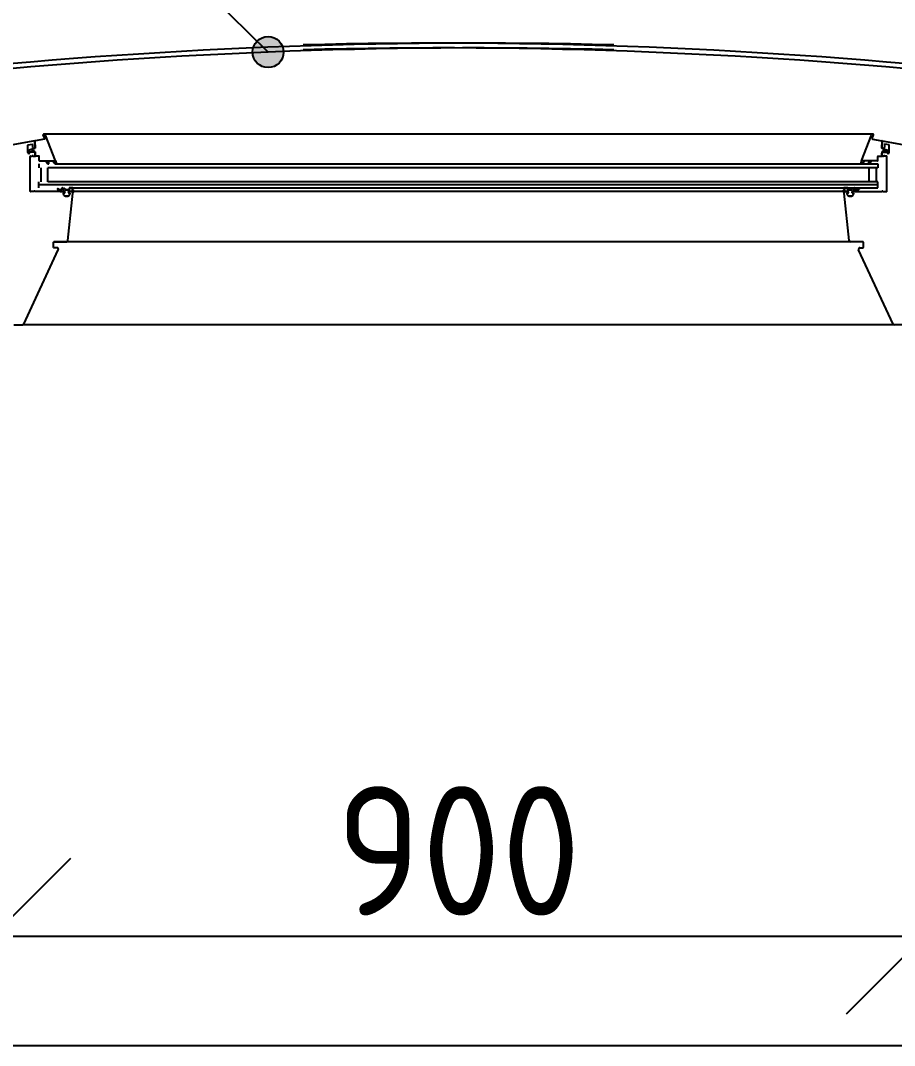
# Model space of a CAD drawing. Extents: x 3792242 to 5145247, y -1546315 to -1031918.
# Drawn here: x 3848469 to 3849314, y -1493130 to -1492139 of the extents above; entities that cross this region are included whole.
import ezdxf

# ---------------------------------------------------------------- set-up
doc = ezdxf.new("R2010")
doc.units = 0
doc.header["$MEASUREMENT"] = 0
doc.layers.get('0').update_dxf_attribs({"linetype": 'CONTINUOUS'})
doc.layers.get('Defpoints').update_dxf_attribs({"color": 61, "linetype": 'CONTINUOUS'})
for name, color, linetype in [('KÓTY', 4, 'CONTINUOUS'), ('OKNÁ', 143, 'CONTINUOUS'), ('TENKÁ', 7, 'CONTINUOUS')]:
    doc.layers.add(name, color=color, linetype=linetype)
doc.styles.add('STYLE1', font='isocp.shx')
doc.dimstyles.new('STANDARD-50', dxfattribs={"dimtxt": 125, "dimasz": 150, "dimexe": 10, "dimexo": 200, "dimgap": 20, "dimtad": 1, "dimdsep": 46, "dimlunit": 6, "dimtxsty": 'STYLE1', "dimblk1": 'OBLIQUE', "dimblk2": 'OBLIQUE', "dimsah": 1, "dimcen": 2.5, "dimse1": 1, "dimse2": 1, "dimadec": 0, "dimazin": 0, "dimtfac": 1, "dimtmove": 1, "dimatfit": 3, "dimldrblk": 'OBLIQUE', "dimfxl": 1, "dimtolj": 1, "dimtzin": 0, "dimarcsym": 0})

# ---------------------------------------------------------------- blocks, each defined once
blk = doc.blocks.new('_OBLIQUE')
at = {"color": 0, "linetype": 'ByBlock'}
blk.add_line((-0.5, -0.5), (0.5, 0.5), dxfattribs=at)
blk = doc.blocks.new('*D33336')
at = {"layer": 'Defpoints', "color": 0}
for p in [(3848442.692681592, -1492800.270292271), (3849342.692681592, -1492800.270292271), (3849342.692681592, -1493024.5)]:
    blk.add_point(p, dxfattribs=at)
at = {"layer": 'KÓTY', "color": 0, "lineweight": -2}
blk.add_line((3848442.692681592, -1493024.5), (3849342.692681592, -1493024.5), dxfattribs=at)
at = {"layer": 'KÓTY', "color": 0, "linetype": 'ByBlock', "lineweight": -2, "xscale": 150, "yscale": 150, "zscale": 150, "rotation": 180}
blk.add_blockref('_OBLIQUE', (3848442.692681592, -1493024.5), dxfattribs=at)
at = {"layer": 'KÓTY', "color": 0, "linetype": 'ByBlock', "lineweight": -2, "xscale": 150, "yscale": 150, "zscale": 150}
blk.add_blockref('_OBLIQUE', (3849342.692681592, -1493024.5), dxfattribs=at)
at = {"layer": 'KÓTY', "color": 0, "insert": (3848892.692681592, -1492942), "char_height": 125, "attachment_point": 5, "style": 'STYLE1'}
blk.add_mtext('\\A1;900', dxfattribs=at)

msp = doc.modelspace()

# ---------------------------------------------------------------- hatches: boundary and pattern name
at = {"layer": 'TENKÁ'}
h = msp.add_hatch(color=256, dxfattribs=at)
h.dxf.hatch_style = 1
h.paths.add_polyline_path([(3848693.704646075, -1492169.66614425, 2.414213562558579), (3848708.704646075, -1492154.66614425, 0.4142135622776227)])

# ---------------------------------------------------------------- linework, layer by layer
at = {"layer": 'OKNÁ'}
for p, q in [((3848483.121550485, -1492255.423841207), (3848460.026006019, -1492259.496210381)), ((3848483.285479984, -1492255.522447876), (3848483.47281552, -1492262.475446105)), ((3848483.472927278, -1492262.483024742), (3848483.286543856, -1492255.558546019)), ((3848492.673295355, -1492253.704734385), (3848483.440349615, -1492255.332744453)), ((3848492.887033886, -1492253.326962009), (3848491.42028465, -1492249.505945719)), ((3848492.03747212, -1492249.05703194), (3848491.633995241, -1492249.128173343)), ((3849293.401323325, -1492249.066453164), (3848492.574291888, -1492249.066453164)), ((3848503.160408932, -1492274.858024675), (3848493.594494453, -1492249.937962979)), ((3849282.224954253, -1492274.858024675), (3849291.790868732, -1492249.937962979)), ((3849292.498329299, -1492253.326962009), (3849293.965078535, -1492249.505945719)), ((3849292.71206783, -1492253.704734385), (3849301.94501357, -1492255.332744453)), ((3849293.347891065, -1492249.05703194), (3849293.751367944, -1492249.128173343)), ((3849301.912435906, -1492262.483024742), (3849302.098819329, -1492255.558546019)), ((3849302.099883201, -1492255.522447876), (3849301.912547665, -1492262.475446105)), ((3849302.2638127, -1492255.423841207), (3849325.359357166, -1492259.496210381)), ((3848476.441683984, -1492266.748645115), (3848476.441683984, -1492259.693569276)), ((3848476.674086219, -1492259.416596271), (3848480.517831436, -1492258.73883558)), ((3848476.883361713, -1492265.075079266), (3848476.883361713, -1492266.851414096)), ((3848482.326785839, -1492262.7831318), (3848477.063349114, -1492264.812690773)), ((3848478.289593609, -1492266.851414096), (3848478.289593609, -1492266.341228605)), ((3848478.469608949, -1492266.078833126), (3848481.616671002, -1492264.86590901)), ((3848482.535411409, -1492266.514273133), (3848478.597006565, -1492266.514273133)), ((3848480.517831436, -1492258.73883558), (3848480.615508548, -1492258.73883558)), ((3848480.847910783, -1492259.01581557), (3848480.847910783, -1492261.596233356)), ((3848480.930304891, -1492261.795107979), (3848481.539669252, -1492262.404479324)), ((3848481.67051076, -1492262.478505499), (3848482.851208061, -1492262.764272518)), ((3848482.254170618, -1492265.303227823), (3848482.254170618, -1492265.483026631)), ((3848483.191658548, -1492262.764272518), (3848482.428039229, -1492262.764272518)), ((3848482.535411409, -1492265.764274407), (3848483.004183313, -1492265.764274407)), ((3848482.851208061, -1492262.764272518), (3848483.191658548, -1492262.764272518)), ((3848483.472927278, -1492266.233025357), (3848483.472927278, -1492269.983025971)), ((3848483.472927278, -1492269.795522797), (3848483.472927278, -1492267.451775033)), ((3849301.912435906, -1492266.233025357), (3849301.912435906, -1492269.983025971)), ((3849301.912435906, -1492269.795522797), (3849301.912435906, -1492267.451775033)), ((3849302.193704637, -1492262.764272518), (3849302.957323956, -1492262.764272518)), ((3849302.534155124, -1492262.764272518), (3849302.193704637, -1492262.764272518)), ((3849302.849951776, -1492265.764274407), (3849302.381179872, -1492265.764274407)), ((3849303.714852425, -1492262.478505499), (3849302.534155124, -1492262.764272518)), ((3849302.849951776, -1492266.514273133), (3849306.788356619, -1492266.514273133)), ((3849303.058577346, -1492262.7831318), (3849308.322014071, -1492264.812690773)), ((3849303.131192567, -1492265.303227823), (3849303.131192567, -1492265.483026631)), ((3849306.915754236, -1492266.078833126), (3849303.768692183, -1492264.86590901)), ((3849304.455058294, -1492261.795107979), (3849303.845693933, -1492262.404479324)), ((3849304.537452402, -1492259.01581557), (3849304.537452402, -1492261.596233356)), ((3849304.867531749, -1492258.73883558), (3849304.769854637, -1492258.73883558)), ((3849308.711276966, -1492259.416596271), (3849304.867531749, -1492258.73883558)), ((3849307.095769576, -1492266.851414096), (3849307.095769576, -1492266.341228605)), ((3849308.502001471, -1492265.075079266), (3849308.502001471, -1492266.851414096)), ((3849308.943679201, -1492266.748645115), (3849308.943679201, -1492259.693569276)), ((3848478.785431749, -1492275.139272451), (3848478.785431749, -1492270.545521523)), ((3848478.785431749, -1492277.576771803), (3848478.785431749, -1492275.139272451)), ((3848478.785431749, -1492304.201771976), (3848478.785431749, -1492277.576771803)), ((3848479.06667254, -1492270.264273747), (3848480.466254792, -1492270.264273747)), ((3848481.792076296, -1492270.264273747), (3848483.004183313, -1492270.264273747)), ((3848487.222934878, -1492270.264273747), (3848483.754168069, -1492270.264273747)), ((3848487.222880202, -1492277.679942553), (3848487.222880202, -1492281.711194437)), ((3848487.504175669, -1492274.576776899), (3848487.504175669, -1492270.545521523)), ((3848487.78541646, -1492274.858024675), (3848503.160414523, -1492274.858024675)), ((3848493.57513346, -1492274.867443839), (3848495.903318825, -1492274.867443839)), ((3848495.603556948, -1492277.679942553), (3848493.57513346, -1492274.867443839)), ((3848496.725746595, -1492277.679942553), (3848495.603556948, -1492277.679942553)), ((3848495.603556948, -1492277.679942553), (3848496.725746595, -1492277.679942553)), ((3848495.903318825, -1492274.867443839), (3848496.725746595, -1492277.679942553)), ((3848500.196948724, -1492274.867443839), (3848503.160379436, -1492274.867443839)), ((3848502.599046143, -1492277.679942553), (3848500.196948724, -1492274.867443839)), ((3848504.239991216, -1492277.679942553), (3848502.599046143, -1492277.679942553)), ((3848502.599046143, -1492277.679942553), (3848504.239991216, -1492277.679942553)), ((3848503.160379436, -1492274.867443839), (3848504.239991216, -1492277.679942553)), ((3848504.239991216, -1492277.679942553), (3849298.162482983, -1492277.679942553)), ((3849282.224983749, -1492274.867443839), (3849281.145371968, -1492277.679942553)), ((3849281.145371968, -1492277.679942553), (3849282.786317042, -1492277.679942553)), ((3849282.786317042, -1492277.679942553), (3849281.145371968, -1492277.679942553)), ((3849297.599946725, -1492274.858024675), (3849282.224948662, -1492274.858024675)), ((3849285.188414461, -1492274.867443839), (3849282.224983749, -1492274.867443839)), ((3849282.786317042, -1492277.679942553), (3849285.188414461, -1492274.867443839)), ((3849289.48204436, -1492274.867443839), (3849288.65961659, -1492277.679942553)), ((3849288.65961659, -1492277.679942553), (3849289.781806237, -1492277.679942553)), ((3849289.781806237, -1492277.679942553), (3849288.65961659, -1492277.679942553)), ((3849291.810229725, -1492274.867443839), (3849289.48204436, -1492274.867443839)), ((3849289.781806237, -1492277.679942553), (3849291.810229725, -1492274.867443839)), ((3849297.881187516, -1492274.576776899), (3849297.881187516, -1492270.545521523)), ((3849298.162428307, -1492270.264273747), (3849301.631195115, -1492270.264273747)), ((3849298.162482983, -1492277.679942553), (3849298.162482983, -1492281.711194437)), ((3849303.593286889, -1492270.264273747), (3849302.381179872, -1492270.264273747)), ((3849306.318690645, -1492270.264273747), (3849304.919108393, -1492270.264273747)), ((3849306.599931436, -1492275.139272451), (3849306.599931436, -1492270.545521523)), ((3849306.599931436, -1492277.576771803), (3849306.599931436, -1492275.139272451)), ((3849306.599931436, -1492304.201771976), (3849306.599931436, -1492277.576771803)), ((3848489.097884002, -1492281.711194437), (3848489.097884002, -1492295.117445286)), ((3849298.162482983, -1492281.711194437), (3848495.660383331, -1492281.711194437)), ((3848495.660383331, -1492295.117445286), (3848495.660383331, -1492281.711194437)), ((3849289.724979854, -1492295.117445286), (3849289.724979854, -1492281.711194437)), ((3849296.287479183, -1492281.711194437), (3849296.287479183, -1492295.117445286)), ((3848487.222880202, -1492300.742445286), (3848487.222880202, -1492295.117445286)), ((3849298.162482983, -1492295.117445286), (3848495.660383331, -1492295.117445286)), ((3849298.162482983, -1492300.742445286), (3849298.162482983, -1492295.117445286)), ((3848482.191418102, -1492304.483023244), (3848479.06667254, -1492304.483023244)), ((3848508.019945389, -1492304.483023244), (3848483.722735933, -1492304.483023244)), ((3849298.162482983, -1492297.929945286), (3848487.222880202, -1492297.929945286)), ((3848505.266688844, -1492302.168467169), (3848507.639208939, -1492304.344484481)), ((3848507.639208939, -1492304.344484481), (3848505.266688844, -1492302.168467169)), ((3848508.100513729, -1492303.592434371), (3848505.625545653, -1492301.736194344)), ((3848505.625545653, -1492301.736194344), (3848508.100513729, -1492303.592434371)), ((3848508.019426151, -1492304.492443281), (3848511.878672978, -1492304.492443281)), ((3848511.878672978, -1492304.492443281), (3848508.019426151, -1492304.492443281)), ((3848511.879169187, -1492304.483023244), (3848508.019945389, -1492304.483023244)), ((3848509.686739, -1492301.103752059), (3848508.522057157, -1492303.490759969)), ((3848508.522057157, -1492303.490759969), (3848509.686739, -1492301.103752059)), ((3848510.559328387, -1492302.306360911), (3848510.026550953, -1492301.109710636)), ((3848510.026550953, -1492301.109710636), (3848510.559328387, -1492302.306360911)), ((3848510.941151606, -1492306.086193458), (3848510.941151605, -1492307.023664359)), ((3848510.941625378, -1492307.014274183), (3848510.941625378, -1492306.076772283)), ((3848511.472978007, -1492301.40842746), (3848511.073193858, -1492302.306361476)), ((3848511.073193858, -1492302.306361476), (3848511.472978007, -1492301.40842746)), ((3848512.066155728, -1492305.617443117), (3848511.409901947, -1492305.617443116)), ((3848511.410369343, -1492305.608024826), (3848512.066616482, -1492305.608024826)), ((3848512.330509473, -1492302.564985319), (3848511.815585367, -1492301.408428194)), ((3848511.815585367, -1492301.408428194), (3848512.330509473, -1492302.564985319)), ((3848512.066616482, -1492305.608024826), (3848512.160409978, -1492305.608024826)), ((3848512.159908267, -1492304.77367857), (3848512.159908267, -1492304.928341132)), ((3848512.159908267, -1492304.928341132), (3848512.159908267, -1492304.77367857)), ((3848512.160409978, -1492305.608024826), (3848512.160409978, -1492304.764274513)), ((3848516.589744254, -1492302.898693369), (3848512.844371438, -1492302.898693369)), ((3848512.844371438, -1492302.898693369), (3848516.589744254, -1492302.898693369)), ((3848515.199436611, -1492351.973766408), (3848520.027664295, -1492306.036266736)), ((3848515.81615031, -1492304.928341131), (3848515.81615031, -1492304.77369447)), ((3848516.566156628, -1492305.617443116), (3848515.909917538, -1492305.617443116)), ((3848515.910361698, -1492305.608024826), (3848516.566636777, -1492305.608024826)), ((3848516.097401498, -1492304.492443281), (3848517.081789749, -1492304.492443281)), ((3848516.511890458, -1492300.74244354), (3848520.089169926, -1492300.742445286)), ((3848520.089169926, -1492300.742445286), (3848516.51188991, -1492300.742445286)), ((3848518.629115811, -1492304.483023244), (3848516.705860189, -1492304.483023244)), ((3848517.034906971, -1492307.023704052), (3848517.034906971, -1492306.086193458)), ((3848517.035380742, -1492306.076772283), (3848517.035380742, -1492307.014274183)), ((3848517.081789749, -1492304.492443281), (3848518.628669193, -1492304.492443281)), ((3848519.348711956, -1492304.690774202), (3848520.501515683, -1492304.791631931)), ((3848520.501515683, -1492304.791631931), (3848519.348711956, -1492304.690774202)), ((3848519.706778303, -1492303.335063851), (3848519.706778305, -1492302.545139455)), ((3848519.706778305, -1492302.545139455), (3848519.706778303, -1492303.335063851)), ((3848521.027446809, -1492303.708345739), (3848519.963538299, -1492303.615267716)), ((3848519.963538299, -1492303.615267716), (3848521.027446809, -1492303.708345739)), ((3848520.089169926, -1492300.742445286), (3849298.162482983, -1492300.742445286)), ((3849264.366556463, -1492304.54293239), (3848521.018806722, -1492304.54293239)), ((3848521.11303814, -1492304.231275071), (3848521.11303814, -1492303.801752119)), ((3848521.11303814, -1492303.801752119), (3848521.11303814, -1492304.231275071)), ((3849264.272325045, -1492304.231275071), (3849264.272325045, -1492303.801752119)), ((3849264.272325045, -1492303.801752119), (3849264.272325045, -1492304.231275071)), ((3849264.357916376, -1492303.708345739), (3849265.421824886, -1492303.615267716)), ((3849265.421824886, -1492303.615267716), (3849264.357916376, -1492303.708345739)), ((3849266.036651229, -1492304.690774202), (3849264.883847502, -1492304.791631931)), ((3849264.883847502, -1492304.791631931), (3849266.036651229, -1492304.690774202)), ((3849268.873472726, -1492300.74244354), (3849265.296193258, -1492300.742445286)), ((3849265.296193258, -1492300.742445286), (3849268.873473275, -1492300.742445286)), ((3849270.185926574, -1492351.973766408), (3849265.35769889, -1492306.036266736)), ((3849265.678584882, -1492303.335063851), (3849265.67858488, -1492302.545139455)), ((3849265.67858488, -1492302.545139455), (3849265.678584882, -1492303.335063851)), ((3849266.756247374, -1492304.483023244), (3849268.679502996, -1492304.483023244)), ((3849268.303573436, -1492304.492443281), (3849266.756693992, -1492304.492443281)), ((3849269.287961686, -1492304.492443281), (3849268.303573436, -1492304.492443281)), ((3849268.349982443, -1492306.076772283), (3849268.349982443, -1492307.014274183)), ((3849268.350456214, -1492307.023704052), (3849268.350456214, -1492306.086193458)), ((3849268.795618931, -1492302.898693369), (3849272.540991746, -1492302.898693369)), ((3849272.540991746, -1492302.898693369), (3849268.795618931, -1492302.898693369)), ((3849269.475001486, -1492305.608024826), (3849268.818726408, -1492305.608024826)), ((3849268.819206557, -1492305.617443116), (3849269.475445647, -1492305.617443116)), ((3849269.569212875, -1492304.928341131), (3849269.569212875, -1492304.77369447)), ((3849273.054853712, -1492302.564985319), (3849273.569777818, -1492301.408428194)), ((3849273.569777818, -1492301.408428194), (3849273.054853712, -1492302.564985319)), ((3849273.224953207, -1492305.608024826), (3849273.224953207, -1492304.764274513)), ((3849273.318746703, -1492305.608024826), (3849273.224953207, -1492305.608024826)), ((3849273.225454918, -1492304.77367857), (3849273.225454918, -1492304.928341132)), ((3849273.225454918, -1492304.928341132), (3849273.225454918, -1492304.77367857)), ((3849273.974993842, -1492305.608024826), (3849273.318746703, -1492305.608024826)), ((3849273.319207456, -1492305.617443117), (3849273.975461238, -1492305.617443116)), ((3849273.506193998, -1492304.483023244), (3849277.365417796, -1492304.483023244)), ((3849277.365937034, -1492304.492443281), (3849273.506690206, -1492304.492443281)), ((3849273.506690206, -1492304.492443281), (3849277.365937034, -1492304.492443281)), ((3849273.912385178, -1492301.40842746), (3849274.312169327, -1492302.306361476)), ((3849274.312169327, -1492302.306361476), (3849273.912385178, -1492301.40842746)), ((3849274.443737807, -1492307.014274183), (3849274.443737807, -1492306.076772283)), ((3849274.444211578, -1492306.086193458), (3849274.44421158, -1492307.023664359)), ((3849274.826034798, -1492302.306360911), (3849275.358812232, -1492301.109710636)), ((3849275.358812232, -1492301.109710636), (3849274.826034798, -1492302.306360911)), ((3849275.698624185, -1492301.103752059), (3849276.863306028, -1492303.490759969)), ((3849276.863306028, -1492303.490759969), (3849275.698624185, -1492301.103752059)), ((3849277.284849456, -1492303.592434371), (3849279.759817532, -1492301.736194344)), ((3849279.759817532, -1492301.736194344), (3849277.284849456, -1492303.592434371)), ((3849277.365417796, -1492304.483023244), (3849301.662627252, -1492304.483023244)), ((3849280.118674341, -1492302.168467169), (3849277.746154245, -1492304.344484481)), ((3849277.746154245, -1492304.344484481), (3849280.118674341, -1492302.168467169)), ((3849303.193945082, -1492304.483023244), (3849306.318690645, -1492304.483023244)), ((3848512.816180028, -1492308.898692781), (3848515.159918241, -1492308.898692781)), ((3848515.160376942, -1492308.889274491), (3848512.816629177, -1492308.889274491)), ((3849270.224986243, -1492308.889274491), (3849272.568734007, -1492308.889274491)), ((3849272.569183157, -1492308.898692781), (3849270.225444944, -1492308.898692781)), ((3848501.380751646, -1492358.576773904), (3848501.380751646, -1492353.514273772)), ((3849283.795556386, -1492353.242443414), (3848501.589806799, -1492353.242443414)), ((3848501.661992437, -1492353.233023377), (3848513.800888127, -1492353.233023377)), ((3849283.723370748, -1492353.233023377), (3849271.584475058, -1492353.233023377)), ((3849284.004611539, -1492358.576773904), (3849284.004611539, -1492353.514273772)), ((3848472.560220203, -1492432.576364144), (3848505.936958632, -1492360.857611993)), ((3848504.661987341, -1492358.858023426), (3848501.661992437, -1492358.858023426)), ((3849312.825142982, -1492432.576364144), (3849279.448404553, -1492360.857611993)), ((3849280.723375844, -1492358.858023426), (3849283.723370748, -1492358.858023426)), ((3848462.847773722, -1492433.389276038), (3848471.285276851, -1492433.389276038)), ((3849314.096774026, -1492433.389272087), (3848471.288589159, -1492433.389272087)), ((3849322.537589463, -1492433.389276038), (3849314.100086334, -1492433.389276038))]:
    msp.add_line(p, q, dxfattribs=at)
for centre, radius, start, end in [((3848911.441597439, -1497265.634916582), 5104.687500002862, 88.5266557415978, 96.03118814339246), ((3848911.441597439, -1497265.634916576), 5099.999999996898, 88.52530126591573, 96.03118234048162), ((3848873.943765746, -1497265.634916582), 5104.687500002862, 83.96881185660754, 91.4733442584022), ((3848873.943765746, -1497265.634916576), 5099.999999996898, 83.96881765951838, 91.47469873408428), ((3848483.145969769, -1492255.562329795), 0.1406250000001358, 1.541835288399869, 100.000003904697), ((3848483.472920711, -1492255.51740253), 0.1875086186552749, 100.0032784209003, 181.5418593889941), ((3848491.682835123, -1492249.405138255), 0.2812381489619158, 100.0007012824136, 201.0045229447473), ((3848492.281660155, -1492250.441899476), 1.406231093170742, 20.99949128766845, 99.99994076322065), ((3848492.624432602, -1492253.427737114), 0.2812739875854648, 280.0041447711517, 20.99465946409989), ((3849293.10370303, -1492250.441899476), 1.406231093170742, 80.00005923677936, 159.0005087123316), ((3849292.760930583, -1492253.427737114), 0.2812739875854648, 159.0053405359001, 259.9958552288483), ((3849293.702528062, -1492249.405138255), 0.2812381489619158, 338.9954770552528, 79.99929871758637), ((3849301.912442474, -1492255.51740253), 0.1875086186552749, 358.4581406110058, 79.9967215790997), ((3849302.239393415, -1492255.562329795), 0.1406250000001358, 79.99999609530305, 178.4581647116001), ((3848476.722924151, -1492259.693563575), 0.2812401664559296, 100.0002253692854, 180.0011614576145), ((3848477.379183557, -1492266.748646263), 0.9374995736996045, 179.9999298241688, 357.7955086379034), ((3848477.164576791, -1492265.07505479), 0.2812150776224687, 111.0980664516322, 180.0049869893632), ((3848477.586477661, -1492266.851428066), 0.7031159476833544, 179.9988616206599, 0.001138379340173527), ((3848478.570888342, -1492266.341262569), 0.2812947351293103, 111.1030971767936, 179.9930819289849), ((3848478.597023655, -1492266.795515204), 0.281242072295845, 90.00348159733991, 177.7978218552182), ((3848480.566699867, -1492259.015778342), 0.2812109183796371, 359.9924147798445, 80.00477553602154), ((3848481.129311253, -1492261.596153967), 0.2814004815060659, 180.0161644331177, 224.9924630011915), ((3848481.738569924, -1492262.205566215), 0.2812968235515248, 225.0017913092531, 255.9984668767627), ((3848481.785412192, -1492265.303242832), 0.4687584255836537, 0.001834584353143075, 111.0986444077353), ((3848482.535410155, -1492265.483034869), 0.2812395373682602, 179.998321561136, 270.0002553826844), ((3848482.428011092, -1492263.045360195), 0.281087678851679, 89.99426464334289, 111.1075567021345), ((3848482.535414458, -1492267.451785954), 0.9375128213835598, 0.0006674713690453444, 90.00018634777936), ((3848483.004170867, -1492266.233030817), 0.4687564109696158, 0.0006674713690453444, 89.99847871000483), ((3848483.191651969, -1492262.482997207), 0.2812753110756194, 270.0013401142937, 359.9943911170852), ((3849302.193711216, -1492262.482997207), 0.2812753110756194, 180.0056088829148, 269.9986598857063), ((3849302.381192318, -1492266.233030817), 0.4687564109696158, 90.0015212899952, 179.999332528631), ((3849302.849948727, -1492267.451785954), 0.9375128213835598, 89.99981365222064, 179.999332528631), ((3849302.84995303, -1492265.483034869), 0.2812395373682602, 269.9997446173156, 0.001678438863973413), ((3849302.957352093, -1492263.045360195), 0.281087678851679, 68.89244329786554, 90.0057353566571), ((3849303.599950993, -1492265.303242832), 0.4687584255836537, 68.90135559226476, 179.9981654156469), ((3849303.646793261, -1492262.205566215), 0.2812968235515248, 284.0015331232373, 314.9982086907469), ((3849304.256051932, -1492261.596153967), 0.2814004815060659, 315.0075369988085, 359.9838355668823), ((3849304.818663318, -1492259.015778342), 0.2812109183796371, 99.99522446397847, 180.0075852201555), ((3849306.78833953, -1492266.795515204), 0.281242072295845, 2.202178144781863, 89.9965184026601), ((3849306.814474843, -1492266.341262569), 0.2812947351293103, 0.006918071015058043, 68.89690282320636), ((3849308.006179627, -1492266.748646263), 0.9374995736996045, 182.2044913620966, 7.017583123919926e-05), ((3849307.798885524, -1492266.851428066), 0.7031159476833544, 179.9988616206599, 0.001138379340173527), ((3849308.220786394, -1492265.07505479), 0.2812150776224687, 359.9950130106369, 68.90193354836778), ((3849308.662439034, -1492259.693563575), 0.2812401664559296, 359.9988385423855, 79.99977463071458), ((3848479.066659363, -1492270.545501362), 0.2812276152292307, 89.99731552199722, 180.0041075473377), ((3848480.466250213, -1492270.029887885), 0.2343858624415502, 270.0011191884612, 340.5275875385172), ((3848481.129165544, -1492270.26426531), 0.4687425127197951, 19.47079323687744, 160.5292067631226), ((3848481.792080873, -1492270.029887885), 0.2343858624415502, 199.4724124614828, 269.9988810392011), ((3848483.004170867, -1492269.795517336), 0.4687564109698867, 270.0015212899952, 359.9993325007836), ((3848483.754154893, -1492269.983046132), 0.2812276152290402, 179.9958925000447, 270.0026844780028), ((3848487.222900356, -1492270.54554906), 0.2812753145609715, 0.005609167454645899, 89.99296781481449), ((3848487.785415207, -1492274.576785138), 0.2812395373682602, 179.998321561136, 270.0002553826844), ((3849297.599947978, -1492274.576785138), 0.2812395373682602, 269.9997446173156, 0.001678438863973413), ((3849298.162462829, -1492270.54554906), 0.2812753145609715, 90.00703218518551, 179.9943908325453), ((3849301.631208292, -1492269.983046132), 0.2812276152290402, 269.9973155219972, 0.004107499955302402), ((3849302.381192318, -1492269.795517336), 0.4687564109698867, 180.0006674992164, 269.9984787100048), ((3849303.593282312, -1492270.029887885), 0.2343858624415502, 270.0011189607989, 340.5275875385172), ((3849304.256197641, -1492270.26426531), 0.4687425127197951, 19.47079323687744, 160.5292067631226), ((3849304.919112972, -1492270.029887885), 0.2343858624415502, 199.4724124614828, 269.9988808115387), ((3849306.318703821, -1492270.545501362), 0.2812276152292307, 359.9958924526623, 90.0026844780028), ((3848479.066665324, -1492304.201789668), 0.2812335764468459, 179.996395584047, 270.0014700943374), ((3848482.1914186, -1492304.014259653), 0.4687635913984382, 269.9999392130789, 330.1030588831384), ((3848483.004175488, -1492304.481552807), 0.4687526229143977, 23.59847654756033, 150.1035938166044), ((3848483.72273294, -1492304.167643187), 0.3153800574554971, 203.5988662449062, 270.0005436247988), ((3848505.456794303, -1492301.96119445), 0.2812508945809796, 53.12989535265071, 227.4737147198706), ((3848505.456794303, -1492301.96119445), 0.2812508945809796, 53.12989535265071, 227.4737147198706), ((3848508.019426151, -1492303.929932184), 0.5625110970800152, 227.4737146497905, 270), ((3848508.019426151, -1492303.929932184), 0.5625110970800151, 227.4737146497905, 270), ((3848508.269274949, -1492303.367421104), 0.2812673461152321, 233.1298955449883, 333.9910755190841), ((3848508.269274949, -1492303.367421104), 0.2812673461152321, 233.1298955449883, 333.9910755190841), ((3848509.855255437, -1492301.185975512), 0.1875059616630967, 23.99977633129939, 153.9910753570784), ((3848509.855255437, -1492301.185975512), 0.1875059616630967, 23.99977633129939, 153.9910753570784), ((3848510.816261249, -1492302.191968233), 0.2812475419721072, 203.9997763473262, 336.0000974440003), ((3848510.816261249, -1492302.191968233), 0.2812475419721073, 203.9997763473262, 336.0000974440003), ((3848511.409901947, -1492306.086193458), 0.4687503415555988, 90, 180), ((3848512.816180028, -1492307.023664359), 1.875028422415408, 180, 270), ((3848511.410375827, -1492306.076775274), 0.4687504487091953, 90.00079252885807, 179.9996344153609), ((3848512.816639096, -1492307.014260772), 1.875013718641141, 180.0004098157969, 269.9996969125731), ((3848511.644281524, -1492301.48469635), 0.1875149016245854, 23.99965680499996, 156.0000975273489), ((3848511.644281524, -1492301.48469635), 0.1875149016245854, 23.99965680499996, 156.0000975273489), ((3848511.878672978, -1492304.77367857), 0.2812352887823962, 0, 90), ((3848511.878672978, -1492304.77367857), 0.2812352887823962, 0, 90), ((3848511.879176402, -1492304.764256821), 0.2812335764472405, 359.9963955366238, 90.00146990459889), ((3848512.066155728, -1492305.336194885), 0.2812482316085828, 270, 19.47074767048471), ((3848511.270662795, -1492305.617436721), 1.12499343989381, 19.47074764724369, 37.77288041822553), ((3848512.844371438, -1492302.33620292), 0.5624904493602608, 203.9996567973103, 270), ((3848512.844371438, -1492302.33620292), 0.5624904493602608, 203.9996567973103, 270), ((3848515.159918241, -1492307.023704052), 1.874988729339733, 270, 0), ((3848515.160367024, -1492307.014260772), 1.875013718640502, 270.0003030874269, 359.999590184203), ((3848515.909917538, -1492305.336184497), 0.2812586188544315, 160.5282547805049, 270), ((3848515.91036054, -1492305.326787309), 0.2812375165760934, 160.5245656878791, 270.0002360314577), ((3848516.70539578, -1492305.617436721), 1.124993440191622, 142.2271194964819, 160.5282547696451), ((3848516.705862463, -1492305.608007094), 1.124983849659688, 90.00011583028751, 160.5292921728756), ((3848516.097401498, -1492304.77369447), 0.2812511892287514, 90, 180), ((3848518.300529918, -1492301.304938843), 1.875001888264821, 162.5425654797391, 217.4951025642797), ((3848518.300529918, -1492301.304938843), 1.875001888264822, 162.5426214089007, 217.4951025243773), ((3848516.566156628, -1492306.086193458), 0.4687503415559318, 0, 90), ((3848516.566630293, -1492306.076775274), 0.4687504487087956, 0.0003655846391262168, 89.99920747114193), ((3848516.589744254, -1492302.617438538), 0.2812548311745869, 270, 37.49510265226667), ((3848516.589744254, -1492302.617438538), 0.2812548311745079, 270, 37.49510265226667), ((3848518.628669192, -1492305.898670645), 1.406227363729586, 59.20028098972372, 89.99999996205389), ((3848518.629126195, -1492305.889265788), 1.406242544003019, 353.9996486701389, 90.00042309451682), ((3848518.300529918, -1492301.304938843), 1.87500188826405, 318.5902379383728, 17.4573785910993), ((3848518.300529918, -1492301.304938843), 1.875001888264207, 318.5902379383728, 17.4573785910993), ((3848519.988052458, -1492303.335063851), 0.2812741546786796, 180, 265.000101967814), ((3848519.988052458, -1492303.335063851), 0.2812741546786796, 180, 265.000101967814), ((3848520.550540785, -1492304.23127507), 0.5624973538556608, 264.9999767972713, 0), ((3848520.550540785, -1492304.23127507), 0.5624973538556607, 264.9999767972713, 0), ((3848521.019274977, -1492303.801752119), 0.09376316277760283, 0, 85.00010176707565), ((3848521.019274977, -1492303.801752119), 0.09376316277760283, 0, 85.00010176707565), ((3849264.366088208, -1492303.801752119), 0.09376316277760283, 94.99989823292438, 180), ((3849264.366088208, -1492303.801752119), 0.09376316277760283, 94.99989823292438, 180), ((3849264.8348224, -1492304.23127507), 0.5624973538556608, 180, 275.0000232027286), ((3849264.8348224, -1492304.23127507), 0.5624973538556607, 180, 275.0000232027286), ((3849267.084833267, -1492301.304938843), 1.87500188826405, 162.5426214089007, 221.4097620616272), ((3849267.084833267, -1492301.304938843), 1.875001888264207, 162.5426214089007, 221.4097620616272), ((3849266.75623699, -1492305.889265788), 1.406242544003019, 89.99957690548318, 186.0003513298611), ((3849265.397310727, -1492303.335063851), 0.2812741546786796, 274.9998980321859, 0), ((3849265.397310727, -1492303.335063851), 0.2812741546786796, 274.9998980321859, 0), ((3849266.756693993, -1492305.898670645), 1.406227363729586, 90.0000000379461, 120.7997190102763), ((3849268.818732892, -1492306.076775274), 0.4687504487087956, 90.00079252885807, 179.9996344153609), ((3849270.224996161, -1492307.014260772), 1.875013718640502, 180.0004098157969, 269.9996969125731), ((3849268.819206557, -1492306.086193458), 0.4687503415559318, 90, 180), ((3849270.225444944, -1492307.023704052), 1.874988729339733, 180, 270), ((3849268.795618931, -1492302.617438538), 0.2812548311745869, 142.5048973477334, 270), ((3849268.795618931, -1492302.617438538), 0.2812548311745079, 142.5048973477334, 270), ((3849267.084833267, -1492301.304938843), 1.875001888264821, 322.5048974357202, 17.45743452026093), ((3849267.084833267, -1492301.304938843), 1.875001888264822, 322.5048974756227, 17.4573785910993), ((3849268.679500722, -1492305.608007094), 1.124983849659688, 19.47070782712445, 89.99988416971249), ((3849269.287961686, -1492304.77369447), 0.2812511892287514, 0, 90), ((3849269.475002645, -1492305.326787309), 0.2812375165760934, 269.9997639685423, 19.47543431212096), ((3849269.475445647, -1492305.336184497), 0.2812586188544315, 270, 19.47174521949507), ((3849268.679967405, -1492305.617436721), 1.124993440191622, 19.47174523035489, 37.77288050351805), ((3849272.540991746, -1492302.33620292), 0.5624904493602608, 270, 336.0003432026897), ((3849272.540991746, -1492302.33620292), 0.5624904493602608, 270, 336.0003432026897), ((3849272.568724089, -1492307.014260772), 1.875013718641141, 270.0003030874269, 359.999590184203), ((3849272.569183157, -1492307.023664359), 1.875028422415408, 270, 0), ((3849273.319207456, -1492305.336194885), 0.2812482316085828, 160.5292523295153, 270), ((3849274.11470039, -1492305.617436721), 1.12499343989381, 142.2271195817745, 160.5292523527563), ((3849273.506186783, -1492304.764256821), 0.2812335764472405, 89.9985300954011, 180.0036044633761), ((3849273.506690206, -1492304.77367857), 0.2812352887823962, 90, 180), ((3849273.506690206, -1492304.77367857), 0.2812352887823962, 90, 180), ((3849273.741081661, -1492301.48469635), 0.1875149016245854, 23.99990247265107, 156.000343195), ((3849273.741081661, -1492301.48469635), 0.1875149016245854, 23.99990247265107, 156.000343195), ((3849273.974987358, -1492306.076775274), 0.4687504487091953, 0.0003655846391262168, 89.99920747114193), ((3849273.975461238, -1492306.086193458), 0.4687503415555988, 0, 90), ((3849274.569101936, -1492302.191968233), 0.2812475419721072, 203.9999025559997, 336.0002236526737), ((3849274.569101936, -1492302.191968233), 0.2812475419721073, 203.9999025559997, 336.0002236526737), ((3849275.530107748, -1492301.185975512), 0.1875059616630967, 26.00892464292162, 156.0002236687006), ((3849275.530107748, -1492301.185975512), 0.1875059616630967, 26.00892464292162, 156.0002236687006), ((3849277.116088236, -1492303.367421104), 0.2812673461152321, 206.0089244809158, 306.8701044550117), ((3849277.116088236, -1492303.367421104), 0.2812673461152321, 206.0089244809158, 306.8701044550117), ((3849277.365937034, -1492303.929932184), 0.5625110970800152, 270, 312.5262853502095), ((3849277.365937034, -1492303.929932184), 0.5625110970800151, 270, 312.5262853502095), ((3849279.928568881, -1492301.96119445), 0.2812508945809796, 312.5262852801294, 126.8701046473493), ((3849279.928568881, -1492301.96119445), 0.2812508945809796, 312.5262852801294, 126.8701046473493), ((3849301.662630245, -1492304.167643187), 0.3153800574554971, 269.9994563752012, 336.4011337550937), ((3849302.381187696, -1492304.481552807), 0.4687526229143977, 29.89640618339555, 156.4015234524397), ((3849303.193944585, -1492304.014259653), 0.4687635913984382, 209.8969411168616, 270.0000607869211), ((3849306.318697861, -1492304.201789668), 0.2812335764468459, 269.9985299056626, 0.003604415952969666), ((3848501.661985221, -1492353.514256953), 0.2812335763559041, 89.99852990566255, 180.0034265833823), ((3848513.800913937, -1492351.826799759), 1.406223618319394, 269.998948396758, 354.0009727983017), ((3849271.584449248, -1492351.826799759), 1.406223618319394, 185.9990272016982, 270.0010516032421), ((3849283.723377964, -1492353.514256953), 0.2812335763559041, 359.9965734166177, 90.00147009433745), ((3848501.661985221, -1492358.57678985), 0.2812335762688263, 179.9967512964756, 270.0014700943387), ((3848504.661991578, -1492360.264286574), 1.406263148218636, 335.0443658763746, 90.00017265038979), ((3849280.723371607, -1492360.264286574), 1.406263148218636, 89.99982734961024, 204.9556341236254), ((3849283.723377964, -1492358.57678985), 0.2812335762688263, 269.9985299056613, 0.003248703524449414), ((3848471.285255606, -1492431.982997888), 1.406278150549304, 270.0008655953132, 335.0428151836822), ((3849314.100107579, -1492431.982997888), 1.406278150549304, 204.9571848163178, 269.9991344046868)]:
    msp.add_arc(centre, radius, start, end, dxfattribs=at)
at = {"layer": 'TENKÁ'}
for p, q in [((3848708.704646075, -1492169.66614425), (3848412.932070188, -1491878.152792012)), ((3843092.692681591, -1493130.270292272), (3850342.692681592, -1493130.270292272))]:
    msp.add_line(p, q, dxfattribs=at)
msp.add_circle((3848708.704646075, -1492169.66614425), 15, dxfattribs=at)

# ---------------------------------------------------------------- dimensions: what is measured, and where the dimension line sits
at = {"layer": 'KÓTY'}
dim = msp.add_linear_dim(base=(3849342.692681592, -1493024.5), p1=(3848442.692681592, -1492800.270292271), p2=(3849342.692681592, -1492800.270292271), dimstyle='STANDARD-50', dxfattribs=at)
dim.commit()
dim.dimension.update_dxf_attribs({"geometry": '*D33336', "text_midpoint": (3848892.692681592, -1492942)})

doc.saveas('drawing.dxf')
